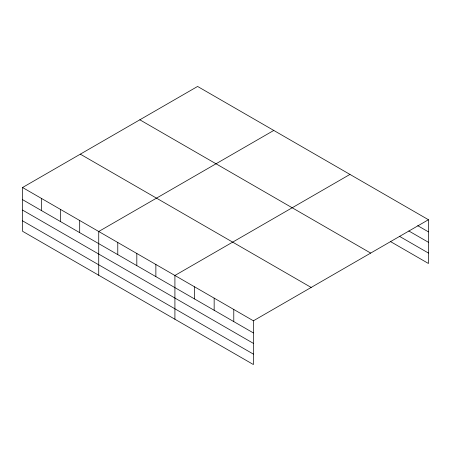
<?xml version="1.0" encoding="UTF-8"?>
<svg xmlns="http://www.w3.org/2000/svg" width="451" height="451" viewBox="0 0 451 451"><rect width="100%" height="100%" fill="white"/><g stroke="black" fill="none" stroke-linecap="round" stroke-linejoin="round"><path stroke-width="0.68" d="M22.55 187.509L253.406 320.796L253.406 364.549L22.55 231.267L22.55 187.509L197.594 86.451L428.45 219.733L428.45 263.491L390.391 241.516M273.78 130.435L98.73 231.493L98.73 275.251M349.959 174.419L174.915 275.476L174.915 319.235M253.406 320.796L428.45 219.733M417.744 225.692L428.45 231.87M408.826 230.974L428.45 242.305M399.315 236.234L428.45 253.056M139.833 119.803L370.683 253.084M80.317 154.163L311.167 287.445M22.55 199.652L253.406 332.934M22.55 210.081L253.406 343.369M22.55 220.832L253.406 354.114M233.781 309.465L233.781 321.602M214.157 298.134L214.157 310.277M194.539 286.808L194.539 298.945M155.871 264.483L155.871 276.621M136.822 253.485L136.822 265.622M117.779 242.491L117.779 254.629M79.686 220.5L79.686 232.637M60.643 209.501L60.643 221.644M41.593 198.508L41.593 210.645"/></g></svg>
